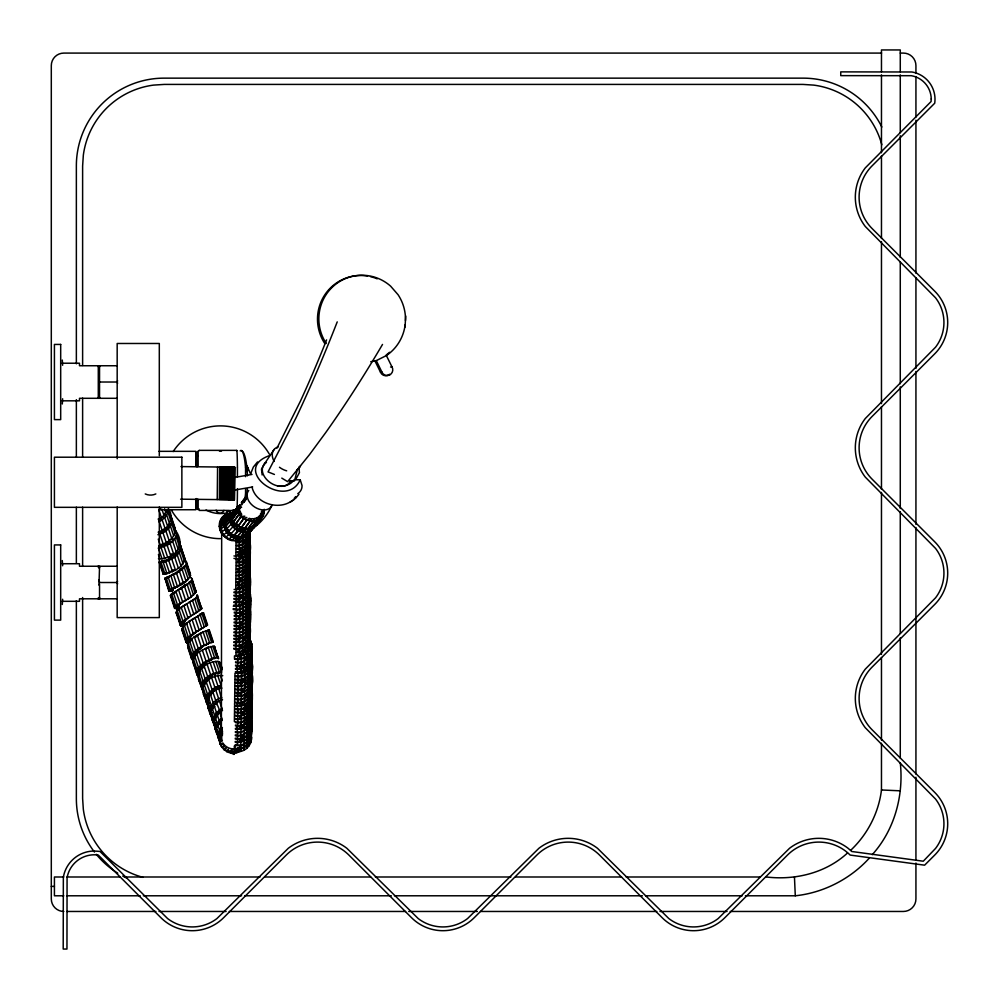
<?xml version="1.0" encoding="UTF-8"?>
<svg xmlns="http://www.w3.org/2000/svg" width="999" height="999" viewBox="0 0 999 999"><rect width="100%" height="100%" fill="white"/><g stroke="black" fill="none" stroke-linecap="round" stroke-linejoin="round"><path stroke-width="1.5" d="M221.366 740.696L221.678 532.692M197.802 499.113L197.715 509.515L197.615 499.587M197.665 456.543L197.715 451.273L197.814 465.834M217.22 499.575L217.582 467.008M219.33 499.6L219.693 467.02M220.367 499.612L220.729 467.033M221.391 499.625L221.753 467.045M222.39 499.637L222.752 467.057M223.376 499.65L223.739 467.07M224.338 499.662L224.7 467.082M225.275 499.675L225.637 467.095M226.186 499.675L226.548 467.107M227.06 499.687L227.422 467.107M227.909 499.7L228.272 467.12M228.721 499.712L229.083 467.132M229.133 499.712L229.495 467.132M229.708 499.725L230.07 467.145M230.394 499.725L230.757 467.145M231.169 499.737L231.531 467.157M231.955 499.75L232.317 467.17M232.655 499.75L233.029 467.17M233.366 499.762L233.741 467.182M233.916 499.762L234.278 467.182M234.278 499.775L234.64 467.195M235.489 510.114L229.945 510.614L226.973 512.062L226.935 514.522L228.921 513.548M234.952 751.748L233.953 754.395L230.956 752.984L230.994 750.524L232.992 751.46M236.064 539.535L236.026 541.995L242.657 540.609L245.517 538.698L245.554 536.238L239.448 539.273L239.41 541.733M243.806 550.849L245.654 553.021L245.617 555.481L242.757 557.392L236.126 558.778L236.164 556.318L233.953 555.919M233.991 751.935L233.953 754.395L233.704 751.96M249.463 596.453L250.25 590.609C251.011 598.488 244.043 605.894 236.089 605.394L236.126 602.934L233.916 602.534M249.475 593.418L250.287 587.325C251.049 595.204 244.081 602.609 236.139 602.11L236.164 599.65L233.966 599.25M250.25 580.918C252.048 589.647 245.654 599.45 236.176 598.826L236.201 596.366L234.003 595.966M249.238 573.988C253.421 583.241 247.315 596.291 236.214 595.554L236.251 593.081L234.041 592.682M243.444 585.539L245.779 586.513L245.754 588.973L242.882 590.884L236.263 592.27L236.288 589.797L234.091 589.398M233.803 649.063L236.014 649.462L235.976 651.935C244.68 652.597 252.66 643.094 249.3 634.752M249.338 631.468C252.697 639.81 244.718 649.313 236.026 648.651L236.051 646.178L233.853 645.779M249.375 628.184C252.735 636.525 244.767 646.028 236.064 645.366L236.089 642.906L233.891 642.494M250.1 626.298C251.611 634.477 244.418 642.619 236.101 642.082L236.139 639.622L233.928 639.21M249.513 629.845L250.299 624C251.061 631.892 244.093 639.285 236.151 638.798L236.176 636.338L233.978 635.938M250.262 617.594C252.06 626.323 245.667 636.138 236.189 635.514L236.214 633.054L234.016 632.654M234.066 628.546C240.472 630.219 247.427 626.123 249.638 619.992L250.299 610.689C252.497 620.229 247.615 632.904 236.226 632.23L236.263 629.77L234.053 629.37M236.276 628.945L236.301 626.485L234.103 626.086M250.462 610.876L249.688 616.708C247.677 622.165 242.12 625.911 236.313 625.661L236.338 623.201L234.141 622.802M250.337 607.404C251.561 615.347 244.28 622.877 236.351 622.377L236.388 619.917L234.178 619.517M250.374 604.12C251.598 612.062 244.318 619.592 236.401 619.093L235.527 614.335M250.424 600.849C251.648 608.778 244.368 616.308 236.438 615.809L236.463 613.349L234.266 612.949M250.637 597.739L249.85 603.583C247.839 609.028 242.295 612.774 236.476 612.524L236.513 610.064L233.204 609.465M243.706 602.509L246.041 603.483L246.016 605.943L239.91 608.978L236.526 609.24L235.652 604.482M251.686 650.549C253.659 660.102 249.151 672.752 237.612 672.09L236.738 667.332M251.723 647.265C253.709 656.818 249.188 669.467 237.65 668.806L237.687 666.333L235.489 665.933M248.963 637.724L251.76 643.98L251.074 656.568C249.063 662.012 243.506 665.771 237.7 665.521L237.725 663.049L235.527 662.649M249.026 647.177L251.898 647.439C252.66 655.332 245.692 662.724 237.737 662.237L237.774 659.765L234.465 659.165M237.774 658.953L237.812 656.48L234.503 655.881L234.478 658.353L237.774 658.953L244.405 657.567L247.265 655.656L247.302 653.196L245.454 651.011M239.285 552.397L235.889 552.672L235.864 555.132L239.248 554.87L239.285 552.397C247.74 550.761 251.561 541.433 249.925 533.591L249.9 536.063L249.238 533.853M239.323 549.113L235.939 549.388L235.901 551.848L239.285 551.585L239.323 549.113C246.303 547.727 250.799 540.684 250.1 533.778L249.325 539.61C247.315 545.054 241.758 548.813 235.951 548.563L235.976 546.103C241.783 546.353 247.34 542.594 249.35 537.15M239.335 548.301L239.36 545.829M249.887 531.618C248.963 538.174 242.57 543.131 236.014 542.819L235.989 545.279L239.373 545.017L239.41 542.557L237.912 540.571M239.136 588.074C245.717 586.713 250.474 580.207 249.912 573.538C249.3 580.544 242.819 586.238 235.789 585.864L235.752 588.336L239.136 588.074L239.173 585.601L237.675 583.628M239.211 582.317L235.826 582.579L235.789 585.052L239.186 584.79L239.211 582.317C250.237 580.132 251.498 566.982 249.238 558.016M239.248 579.033L235.864 579.308L235.839 581.768L239.223 581.505L239.248 579.033C244.955 577.809 249.425 572.777 249.987 566.97M239.298 575.749L235.914 576.023L235.876 578.483L239.261 578.221L239.298 575.749C248.601 573.963 252.223 562.912 249.275 554.732M239.31 574.937C245.879 573.576 250.637 567.07 250.075 560.402C249.475 567.407 242.982 573.114 235.951 572.739L235.914 575.199L239.31 574.937L239.335 572.464L237.849 570.491M239.373 569.18L235.989 569.455L235.964 571.915L239.348 571.653L239.373 569.18C250.399 566.995 251.661 553.846 249.4 544.892M239.423 565.896L236.039 566.171L236.001 568.631L239.385 568.369L239.423 565.896C245.13 564.672 249.588 559.64 250.162 553.833M249.113 540.496C253.446 549.949 247.527 563.598 236.076 562.887L236.051 565.347L239.435 565.084L239.46 562.612L237.974 560.639M239.473 561.8L239.51 559.34C245.205 558.104 249.675 553.071 250.237 547.277C250.999 555.157 244.043 562.549 236.089 562.062L236.114 559.602L239.51 559.34M239.51 558.516L239.061 553.259M237.3 751.71L237.337 749.25C244.368 749.625 250.849 743.93 251.461 736.925C252.397 745.591 243.644 753.621 235.102 751.31M251.448 723.613C253.434 733.166 248.926 745.816 237.387 745.142L237.412 742.682L235.215 742.282M251.461 722.789L251.498 720.329C253.696 729.869 248.813 742.544 237.425 741.857L237.462 739.397L235.252 738.998M250.836 729.632L251.623 723.788C252.385 731.668 245.417 739.073 237.475 738.586L237.5 736.113L235.302 735.714M250.886 726.348L251.661 720.504C252.422 728.383 245.467 735.788 237.512 735.301L237.537 732.829L235.339 732.429M251.623 710.476C253.596 720.029 249.088 732.679 237.55 732.017L236.676 727.26M251.661 707.192C253.646 716.745 249.126 729.395 237.6 728.733L237.625 726.261L235.427 725.861M251.673 706.368L251.698 703.908C253.908 713.448 249.026 726.123 237.637 725.449L237.662 722.976L235.464 722.577M237.675 722.165L237.712 719.692L234.403 719.093L234.378 721.565C241.059 723.701 248.714 719.792 251.049 713.211L251.835 707.367L251.011 716.495M237.725 718.88L237.75 716.408L234.44 715.808L234.415 718.281C243.207 721.266 252.884 713.249 251.873 704.083L251.099 709.927M237.762 715.596L237.787 713.124L234.49 712.524L234.453 714.997C248.039 719.155 255.394 702.796 251.161 691.845M237.799 712.312L237.837 709.839L234.528 709.24L234.503 711.713C248.077 715.871 255.432 699.512 251.199 688.561M251.248 685.277L251.998 694.23L251.224 700.074C249.213 705.519 243.656 709.278 237.849 709.028L236.975 704.27M237.887 705.744L237.912 703.284L234.615 702.672L234.578 705.144C243.381 708.129 253.047 700.112 252.048 690.946L251.261 696.79M237.924 702.459L237.962 699.999L234.653 699.387L234.628 701.86C243.419 704.844 253.084 696.827 252.085 687.662L251.298 693.506M251.373 675.424C254.62 685.239 250.462 699.837 237.974 699.175L237.1 694.417M238.012 695.891L238.049 693.431L234.74 692.831L234.703 695.292C247.065 699.2 255.132 685.102 252.085 674.35L252.048 676.822L251.386 674.612M238.049 692.607L238.087 690.147L234.777 689.547L234.753 692.007C241.433 694.143 249.088 690.234 251.423 683.653L252.21 677.809L251.386 686.937M238.099 689.322L238.124 686.862L234.827 686.263L234.79 688.723C243.594 691.72 253.259 683.691 252.248 674.537L251.473 680.369M251.511 677.085L252.297 671.253C253.059 679.133 246.091 686.525 238.137 686.038L237.263 681.281M238.174 682.754L238.212 680.294L234.902 679.695L234.877 682.155C245.23 685.626 254.595 674.837 252.26 664.834M238.224 679.47L238.249 677.01L234.952 676.41L234.915 678.87C241.596 681.018 249.25 677.097 251.598 670.516L252.372 664.685L251.248 657.904M245.941 668.256L247.789 670.429L247.752 672.889L244.88 674.8L238.262 676.186L237.387 671.428M239.473 605.132L239.51 602.672L238.012 600.686M239.523 601.848L239.548 599.388L238.062 597.402M239.56 598.563L239.598 596.103C245.292 594.88 249.762 589.847 250.324 584.04M239.598 595.279L239.635 592.819C245.342 591.595 249.812 586.563 250.374 580.756M239.648 591.995L239.186 586.75M249.3 633.94C252.872 642.707 245.567 653.446 235.964 652.747L235.939 655.219L239.323 654.957L239.36 652.484L237.862 650.511M239.36 651.673L239.398 649.2C247.502 647.639 252.297 638.224 249.35 630.656M239.41 648.388L239.435 645.916C247.889 644.28 251.711 634.952 250.087 627.11L250.225 629.757M239.448 645.104L239.485 642.632L237.987 640.659M239.485 641.82L239.523 639.348L238.024 637.374M239.535 638.536L239.56 636.063L245.667 633.041L249.55 627.384M239.573 635.252L239.61 632.779C245.304 631.555 249.775 626.523 250.337 620.716M239.61 631.967L239.648 629.495L238.149 627.522M239.66 628.683L239.685 626.211L245.791 623.189L249.675 617.532M239.698 625.399L239.735 622.939L245.829 619.904L249.713 614.248M239.735 622.115L239.772 619.655L238.274 617.669M239.785 618.831L239.81 616.371C247.115 614.897 251.785 607.217 250.437 600.024M239.822 615.546L239.86 613.086C246.815 611.675 251.586 604.52 250.462 597.564M239.86 612.262L239.897 609.802L246.004 606.768L249.887 601.111M239.91 608.978L239.448 603.721M240.996 671.815L241.034 669.355L239.535 667.382M241.046 668.531L241.071 666.071C248.052 664.672 252.547 657.642 251.848 650.724M241.084 665.259L241.109 662.787L247.215 659.765L251.099 654.108M241.121 661.975L241.159 659.502L239.66 657.529M241.171 658.691L240.709 653.433M239.248 554.87L242.482 553.746L242.52 551.286L240.534 549.75M239.285 551.585L242.532 550.461L242.557 548.001M242.57 547.177L242.607 544.717M239.373 545.017L242.607 543.893L242.645 541.433M242.657 540.609L242.682 538.149M242.37 586.95L242.407 584.49M239.186 584.79L242.42 583.666L242.445 581.206L240.459 579.67M239.223 581.505L242.457 580.382L242.495 577.922M239.261 578.221L242.507 577.097L242.532 574.637M242.545 573.813L242.57 571.353M239.348 571.653L242.582 570.529L242.62 568.069M239.385 568.369L242.632 567.245L242.657 564.785M239.435 565.084L242.67 563.96L242.695 561.5M242.707 560.676L242.745 558.216L240.759 556.68M242.757 557.392L241.583 552.36M240.684 751.448L240.722 748.988M238.474 748.338L240.734 748.164L240.759 745.704C249.375 744.068 252.797 734.74 251.411 726.897M240.771 744.879L240.809 742.419L239.31 740.434M240.809 741.595L240.846 739.135C246.553 737.911 251.011 732.879 251.586 727.072M240.859 738.311L240.884 735.851L246.99 732.829L250.874 727.172M240.896 735.027L240.934 732.567L247.028 729.545L250.911 723.888M240.934 731.743L240.971 729.282L239.473 727.297M240.984 728.458L241.009 725.998C246.716 724.774 251.186 719.742 251.748 713.935M241.021 725.174L241.059 722.714L247.153 719.692L251.036 714.035M241.059 721.89L241.096 719.43L239.598 717.457M241.109 718.618L241.134 716.146L247.24 713.124L251.124 707.467M241.146 715.334L241.184 712.861C246.878 711.638 251.348 706.605 251.91 700.799M241.184 712.05L241.221 709.577C248.202 708.191 252.697 701.148 251.998 694.23M241.234 708.766L241.258 706.293L239.772 704.32M241.271 705.481L241.308 703.009L247.402 699.987L251.286 694.33M241.308 702.197L241.346 699.725L247.452 696.703L251.336 691.046M241.358 698.913L241.383 696.44L239.897 694.467M241.396 695.629L241.433 693.156L247.54 690.134L251.411 684.477M241.446 692.344L241.471 689.872L247.577 686.85L251.461 681.193M241.483 689.06L241.508 686.588L240.022 684.615M241.521 685.776L241.558 683.316L240.06 681.33M241.571 682.492L241.596 680.032C248.576 678.633 253.072 671.59 252.372 664.685L249.975 665.634M241.608 679.208L241.633 676.748L247.74 673.713L250.05 671.141L251.623 668.056L248.926 667.082M241.646 675.923L241.196 670.666M242.72 604.02L242.745 601.548L247.914 597.065L249.5 593.993M242.757 600.736L242.782 598.264L240.809 596.74M242.794 597.452L242.832 594.979M242.844 594.168L242.869 591.695M242.882 590.884L242.919 588.411L240.934 586.888M239.323 654.957L242.557 653.833L242.595 651.373M242.607 650.549L242.632 648.089L240.647 646.553M242.645 647.265L242.67 644.805M242.682 643.98L242.72 641.52L247.889 637.037L250.212 630.569M242.732 640.696L242.757 638.236L240.771 636.7M242.769 637.412L242.794 634.952M242.807 634.128L242.844 631.668M242.857 630.844L242.882 628.383L240.896 626.848M242.894 627.559L242.919 625.099L240.946 623.563M242.932 624.275L242.969 621.815M242.982 620.991L243.007 618.531C248.576 615.784 251.398 609.328 250.387 603.309M243.019 617.707L243.057 615.247L241.071 613.711M243.057 614.422L243.094 611.962M243.107 611.138L243.132 608.678M243.144 607.854L241.97 602.822M242.482 553.746L245.354 551.835L245.379 549.375M242.532 550.461L245.392 548.551L245.429 546.091M245.442 545.267L245.467 542.807L243.132 541.833M242.607 543.893L245.479 541.982L245.504 539.522M244.243 670.704L244.268 668.244L242.282 666.708M244.28 667.419L244.305 664.959M244.318 664.135L244.355 661.675M244.368 660.851L244.393 658.391L249.563 653.895L251.898 647.439L249.488 648.401M244.405 657.567L243.232 652.534M245.242 585.039L245.279 582.579M242.42 583.666L245.279 581.755L245.317 579.295M242.457 580.382L245.329 578.471L245.354 576.011M242.507 577.097L245.367 575.187L245.404 572.727L243.057 571.753M245.404 571.903L245.442 569.442M242.582 570.529L245.454 568.618L245.479 566.158M242.632 567.245L245.492 565.334L245.529 562.874L243.182 561.9M242.67 563.96L245.529 562.05L245.567 559.59M245.579 558.766L245.604 556.306M245.579 602.11L245.617 599.65L243.281 598.663M245.629 598.826L245.654 596.366L249.538 590.709M245.667 595.541L245.692 593.081M245.704 592.257L245.742 589.797M243.931 750.336L243.956 747.864M240.734 748.164L243.968 747.052L243.993 744.58M244.006 743.768L244.043 741.295L242.058 739.772M244.056 740.484L244.081 738.011L242.095 736.488M244.093 737.2L244.118 734.727M244.131 733.915L244.168 731.443M244.181 730.631L244.206 728.159L242.22 726.635M244.218 727.347L244.243 724.887M244.256 724.063L244.293 721.603M244.305 720.779L244.33 718.318L249.5 713.823L251.086 710.751M244.343 717.494L244.368 715.034L242.395 713.498M244.38 714.21L244.418 711.75M244.43 710.926L244.455 708.466M244.468 707.642L244.505 705.182L242.52 703.646M244.505 704.357L244.543 701.897M244.555 701.073L244.58 698.613M244.593 697.789L244.63 695.329L249.8 690.846L252.123 684.377M244.63 694.505L244.668 692.045L242.682 690.509M244.68 691.221L244.705 688.761M244.718 687.936L244.755 685.476L249.925 680.993L251.498 677.909M244.755 684.652L244.792 682.192L242.807 680.656M244.805 681.368L244.83 678.908M244.842 678.084L244.88 675.624M244.88 674.8L243.706 669.767M242.557 653.833L245.429 651.922L245.454 649.462M245.467 648.638L245.504 646.178M245.517 645.354L245.542 642.894M245.554 642.07L245.579 639.61L243.244 638.636M245.592 638.786L245.629 636.326L249.513 630.669L250.262 627.285M245.642 635.501L245.667 633.041M245.679 632.217L245.704 629.757M245.717 628.933L245.754 626.473L249.638 620.816L250.387 617.432M245.766 625.649L245.791 623.189M245.804 622.365L245.829 619.904M245.841 619.08L245.879 616.62M245.891 615.796L245.916 613.336M245.929 612.512L245.954 610.052M245.966 609.228L246.004 606.768M247.64 550.087L245.342 552.659L245.317 555.119L247.615 552.547L249.975 543.618L249.226 534.665M245.354 551.835L247.652 549.263L247.69 546.803M245.392 548.551L247.702 545.978L247.727 543.518M247.74 542.694L247.764 540.234M245.479 541.982L247.777 539.41L247.814 536.95L245.454 535.314M247.502 585.751L249.862 576.823L249.088 582.667L245.205 588.324M247.54 582.467L247.577 579.994M245.279 581.755L247.59 579.183L247.615 576.71M245.329 578.471L247.627 575.899L247.665 573.438M245.367 575.187L247.665 572.614L247.702 570.154M247.715 569.33L247.74 566.87M245.454 568.618L247.752 566.046L247.789 563.586M245.492 565.334L247.802 562.762L247.827 560.302M245.529 562.05L247.839 559.477L247.864 557.017M247.877 556.193L247.914 553.733M247.877 600.349L245.567 602.934L245.542 605.394L247.839 602.809L247.877 600.349L249.45 597.277L250.087 589.61M247.889 599.525L247.914 597.065M247.927 596.241L247.952 593.781M247.964 592.956L248.002 590.496M248.014 589.685L248.039 587.212L245.692 585.576M247.103 668.793L247.14 666.333L251.024 660.676L251.773 657.292M247.14 665.509L247.178 663.049M247.19 662.225L247.215 659.765L244.88 658.791M247.228 658.94L247.265 656.48M249.25 638.036L250.062 642.894L247.69 652.634L249.263 649.55L250.05 643.706M245.429 651.922L247.727 649.35L247.764 646.877M247.777 646.066L247.802 643.593M247.814 642.782L247.839 640.322M247.852 639.497L247.889 637.037M247.902 636.213L247.927 633.753M247.939 632.929L247.964 630.469M247.977 629.645L248.014 627.185M248.027 626.361L248.052 623.9M248.064 623.076L248.089 620.616M248.102 619.792L248.139 617.332M248.152 616.508L248.177 614.048M248.189 613.224L248.214 610.764M248.227 609.939L248.264 607.479L245.729 607.13M248.276 606.655L248.301 604.195L245.954 602.559M246.79 748.426L246.828 745.966M243.968 747.052L246.828 745.142L246.865 742.682M246.878 741.857L246.903 739.397L250.786 733.741L251.536 730.356M246.915 738.573L246.953 736.113M246.965 735.289L246.99 732.829M247.003 732.005L247.028 729.545L244.693 728.571M247.04 728.721L247.078 726.261L250.961 720.604L251.711 717.22M247.09 725.436L247.115 722.976L244.78 722.002M247.128 722.152L247.153 719.692L244.817 718.718M247.165 718.868L247.203 716.408M247.215 715.584L247.24 713.124M247.252 712.299L247.277 709.839L244.942 708.865M247.29 709.015L247.327 706.555L244.992 705.581M247.34 705.731L247.365 703.271L251.248 697.614L248.689 697.926M247.377 702.447L247.402 699.987M247.415 699.163L247.452 696.703L245.117 695.729M247.465 695.878L247.49 693.418M247.502 692.594L247.54 690.134M247.54 689.31L247.577 686.85M247.59 686.026L247.615 683.566L245.279 682.592M247.627 682.742L247.665 680.282L251.536 674.625M247.665 679.457L247.702 676.997M247.715 676.173L247.74 673.713M247.615 552.547L249.188 549.462L249.226 547.002M247.652 549.263L249.238 546.178L249.263 543.718M247.702 545.978L249.275 542.894L249.313 540.434M247.777 539.41L249.363 536.326L249.388 533.866L246.84 534.178M249.088 582.667L249.113 580.207M249.126 579.383L249.163 576.923M247.59 579.183L249.163 576.098L249.201 573.638M249.238 570.354L249.213 572.814L247.627 575.899M247.665 572.614L249.25 569.53L249.288 567.07M249.288 566.246L249.325 563.786M247.752 566.046L249.338 562.961L249.363 560.501M249.413 557.217L249.375 559.677L247.802 562.762M247.839 559.477L249.413 556.393L249.45 553.933M249.463 553.109L249.488 550.649M249.188 549.462L249.95 546.091L249.176 537.949M249.95 546.091L249.975 543.618M250.012 540.334L249.238 546.178M250.062 537.05L249.275 542.894M247.839 602.809L249.425 599.737L249.45 597.277M249.55 589.885L249.575 587.424M249.588 586.6L249.625 584.14L247.065 584.452M249.7 575.824L249.738 573.364L249.837 579.295M249.75 572.539L249.113 567.869M249.875 576.011L249.151 564.585M249.163 576.098L249.95 570.254L249.201 561.301M249.95 556.942L249.912 559.415L249.25 557.205M249.338 562.961L250.087 559.59L249.363 548.164M250.112 543.806L250.087 546.278L249.413 544.068M250.037 563.686L249.25 569.53M250.087 559.59L250.112 557.117M250.2 550.549L249.413 556.393M249.263 649.55L249.3 647.09M249.338 643.806L249.313 646.266L247.727 649.35M249.35 642.981L249.388 640.521M249.388 639.697L249.425 637.237M249.438 636.413L249.463 633.953M249.475 633.129L249.513 630.669M249.563 626.56L249.588 624.1M249.6 623.276L249.638 620.816M249.725 613.423L249.762 610.963M249.775 610.139L249.8 607.679M249.812 606.855L249.837 604.395M250.075 590.434L249.425 599.737M250.175 596.353L250.2 593.893M249.363 669.505L251.723 660.576L250.949 666.42L247.065 672.077M249.4 666.221L249.438 663.748M249.45 662.936L249.475 660.464M249.488 659.652L249.525 657.18L246.99 656.842M249.525 656.368L249.563 653.895L247.215 652.26M250.424 614.16L249.638 619.992M250.474 596.74L249.375 590.684M249.088 745.841L249.126 743.381M246.828 745.142L249.138 742.557L249.163 740.097L246.641 739.76M249.176 739.272L249.213 736.812M249.226 735.988L249.25 733.528M249.263 732.717L249.288 730.244L246.765 729.907M249.3 729.432L249.338 726.96M249.35 726.148L249.375 723.676M249.388 722.864L249.413 720.391M249.425 719.58L249.463 717.107L246.928 716.77M249.475 716.295L249.5 713.823M249.513 713.011L249.538 710.539M249.55 709.727L249.588 707.255M249.6 706.443L249.625 703.97M249.638 703.159L249.663 700.699M249.675 699.874L249.713 697.414M249.725 696.59L249.75 694.13M249.762 693.306L249.8 690.846M249.8 690.022L249.837 687.562M249.85 686.738L249.875 684.278M249.887 683.453L249.925 680.993M249.925 680.169L249.962 677.709M249.975 676.885L250 674.425M250.012 673.601L250.05 671.141L247.69 669.505M250.737 643.131L250.761 640.671L249.138 642.682M250.949 666.42L250.974 663.96M250.986 663.136L251.024 660.676M251.024 659.852L251.061 657.392M251.111 653.284L251.149 650.824L248.439 649.837M251.561 659.577L251.598 657.117M251.636 653.833L251.698 663.036M251.736 646.44L251.76 643.98L248.926 644.455M250.674 742.769L250.712 740.309M249.138 742.557L250.712 739.485L250.749 737.025M250.761 736.201L250.786 733.741M250.799 732.916L250.836 730.456M250.924 723.064L250.961 720.604M250.961 719.779L250.999 717.319M251.136 706.643L251.161 704.183M251.174 703.358L251.211 700.898M251.348 690.222L251.373 687.762M251.548 673.801L251.586 671.34M251.248 739.21L251.286 736.75M251.298 735.926L251.323 733.466M251.373 730.182L251.423 739.385M251.511 719.505L251.536 717.045M251.573 713.761L251.636 722.964M251.711 703.084L251.748 700.624M251.848 706.555L251.124 695.129M251.91 687.487L251.885 689.959L251.211 687.749M252.048 690.134L251.323 678.708M251.498 733.641L250.712 739.485M256.643 517.769L256.593 520.679L250.974 528.384C242.882 530.307 231.006 524.962 231.293 515.671L237.824 506.443L239.797 505.294L241.596 507.43M257.018 517.582L256.968 520.479L251.361 528.196C243.269 530.119 231.381 524.775 231.681 515.484L232.592 513.961M221.229 528.733L222.165 522.652L227.685 515.284L229.358 515.709C216.546 523.339 229.595 543.131 242.233 537.387L238.986 539.897C220.717 545.779 213.474 518.668 232.355 514.335L230.669 513.898L227.297 515.472L225.737 518.419M235.215 540.696L238.836 537.986C228.584 539.048 219.88 525.886 227.06 517.619M244.867 528.409L250.474 520.691L250.524 518.543M218.469 658.766L214.261 646.228L208.204 647.19L199.35 651.748L203.172 663.111L203.072 665.883L201.761 667.582L198.489 667.444L197.065 669.705L196.853 674.512L198.002 676.56L192.957 661.538L193.494 659.053M221.678 699.512L218.843 688.711C213.549 690.396 208.791 694.38 207.18 699.824C210.939 705.381 208.504 712.075 211.776 717.582M182.655 626.773L180.282 625.162L176.199 612.974L177.123 610.252L179.545 609.64M183.816 624.775L180.282 625.162L180.344 623.925L182.942 621.116L201.686 608.741L197.09 595.067L201.686 608.741M193.581 595.154L189.485 582.954L185.04 584.964L175.861 591.583L180.32 603.696L179.171 604.595L177.547 605.057L173.451 592.857L175.075 592.395L171.616 593.856L175.712 606.056L179.258 604.857L179.121 607.18L174.513 607.966L175.712 606.056L191.346 596.94L196.066 592.007L191.234 577.622L191.97 579.807L189.485 582.954L171.616 593.856L170.392 595.666L174.513 607.966L178.809 608.816L194.83 598.876L197.74 595.616M196.066 592.007L192.02 578.571M217.233 729.794L217.707 736.638L220.28 742.931L218.981 739.06L219.193 735.614M222.153 719.68L219.655 722.077L221.241 726.785L218.306 732.979L218.769 739.822M405.032 327.06L405.706 316.021M62.637 398.763L62.288 403.996M62.637 599.263L62.288 604.482M222.302 729.944L221.591 727.821L219.73 730.744L220.804 733.928C214.76 745.217 229.158 758.453 239.835 751.26M214.623 721.99L215.047 728.758L218.132 736.525L216.546 731.817M216.633 733.466C214.785 727.921 217.083 721.69 221.653 718.206L219.593 712.062L222.54 710.289M240.047 508.266L237.824 506.443L236.913 507.954C236.226 522.964 265.996 526.785 264.236 509.29M255.719 518.194L256.968 520.479C248.876 522.402 237 517.057 237.287 507.767L238.199 506.256L240.422 508.079M211.388 712.349L211.751 718.918L215.272 728.021M228.284 538.361C218.144 535.564 215.971 520.304 225.062 514.885L226.748 514.885M221.241 529.008C219.905 523.726 222.465 517.907 227.123 515.134L225.449 514.697C219.568 518.419 217.882 526.798 221.566 532.629M221.341 525.449L222.677 520.017L224.588 517.27L226.636 519.268M158.267 539.16L160.14 544.742L163.174 543.956L159.902 534.19L160.152 531.431L162.987 532.842C168.931 529.895 174.95 522.102 170.429 515.634M881.468 743.231L881.468 789.972C878.683 812.799 867.482 834.54 850.723 850.249M900.274 762.749C903.845 795.604 894.542 829.969 872.239 854.682M207.58 701.036L207.854 707.292L210.364 714.784M248.614 527.634L248.227 531.281L243.644 536.575C227.822 540.859 216.783 520.679 233.679 512.362L231.855 514.473M249.001 527.447L248.614 531.093L244.031 536.388C235.764 538.973 225.299 532.817 225.262 523.763L229.845 518.469L231.706 513.861M159.253 521.728C164.036 519.218 168.107 514.497 168.169 508.878L175.374 530.344C174.925 537 169.031 541.783 163.174 543.956M159.053 531.68C168.843 529.258 174.438 517.707 168.644 508.903M203.284 688.224L203.421 694.093L207.68 705.381M211.701 642.669L213.262 641.845L209.266 629.957L203.084 631.905L194.305 636.7L198.289 648.588L198.014 650.786L195.717 653.895L191.983 654.557L191.546 658.728L192.595 660.426M236.925 536.95L241.508 531.655L241.845 529.145M237.3 536.763L241.883 531.468L242.22 528.958M236.763 752.659L237.113 750.174M203.059 691.633L198.539 679.532L198.564 674.15M201.81 689.285C199.912 678.908 212.537 671.952 221.553 672.027L217.982 661.375C210.015 661.276 201.748 666.021 198.264 673.251L201.835 683.915L204.333 685.289M99.538 584.028L99.538 597.814L98.289 598.801L98.289 597.814M158.454 558.703L162.025 558.828L167.682 557.38L164.111 546.728L164.498 544.393L167.158 545.279C172.465 542.457 179.383 535.664 175.05 529.408M221.353 711.45L221.903 708.378L219.393 700.898L222.54 699.737M176.211 572.227L180.544 585.164L178.272 585.402L177.547 586.788L176.436 586.525L174.7 588.124L170.866 575.536C176.348 571.565 186.226 570.317 186.463 562.012L185.552 560.676L190.534 575.524C186.701 584.215 176.299 586.675 168.781 590.896L172.69 590.584M174.7 588.124L174.85 587.412L172.203 589.135L168.219 577.26L170.866 575.536L165.022 578.296L168.781 590.896L173.302 589.822L169.118 590.496L173.714 588.336L170.255 589.797L166.159 577.597L168.943 576.835L165.022 578.296L169.293 591.021L173.014 590.234M194.218 657.142L191.346 656.73L195.442 655.806L195.804 654.145L191.983 654.557L187.999 642.669L194.305 636.7M167.682 557.38C179.483 553.109 183.704 542.532 176.211 531.456M218.032 701.523L218.644 698.663L211.601 677.672L217.72 675.524L222.777 675.674M247.565 528.533L248.614 531.093C238.274 536.226 222.315 520.841 233.304 512.549L225.811 521.241L227.123 519.155M249.363 536.326L250.112 532.954M98.963 368.419L99.65 365.746M99.113 384.028L99.65 382.018A35.864 31.069 0 0 1 98.963 379.345M99.113 568.244L99.65 566.246A35.864 31.069 0 0 0 99.276 567.569M98.963 585.189L99.538 567.22L98.289 566.246L98.289 567.22L99.538 567.22L98.289 566.246M294.855 479.495L297.452 469.28M217.72 675.524L220.991 685.289L214.872 687.437L213.823 691.358L211.95 689.298L208.679 679.545L211.601 677.672M260.302 514.173L261.95 517.519L256.343 525.224L253.746 527.235L261.576 517.707L263.873 512.537M117.582 383.354A35.864 31.069 0 0 0 117.195 382.018L117.582 380.694M117.582 583.853A35.864 31.069 0 0 0 117.195 582.517L117.582 581.181M181.156 546.216C181.181 555.931 169.368 560.963 161.114 562.587L164.323 560.352L163.187 562.275L167.008 573.638L175.524 570.204L181.044 566.246L185.177 559.565L180.12 544.505M193.981 658.716L191.546 658.728L187.737 647.364L188.174 643.194M199.425 614.223L201.885 613.736M171.179 570.854L172.502 571.74L168.681 560.377L169.243 558.503L171.191 557.267L174.625 556.98L178.446 568.344M205.294 648.351L209.116 659.715L208.554 661.588L212.025 658.553L216.683 657.504L218.694 658.041M201.686 612.849L203.521 612.837L189.111 621.228L193.207 633.428L190.31 637.787L186.663 638.711L186.001 642.182L188.624 644.542M214.66 647.402L214.885 646.678M219.73 730.744L218.656 734.04L219.73 737.225M248.214 528.658L253.821 520.941L254.67 518.344M219.655 722.077L216.721 728.271L218.306 732.979M220.991 734.49L219.905 737.761L220.454 739.36L221.528 736.088L220.991 734.49L222.228 732.567M201.611 668.306L205.182 678.958L207.829 680.057L209.478 678.383L210.664 674.887M219.593 712.062L215.235 717.344L214.136 720.554L216.196 726.698M158.554 519.63L163.986 515.422L167.008 509.515M219.393 700.898L213.961 705.094L210.939 711.013L213.449 718.506L213.811 725.062M221.079 733.528L219.917 732.517L222.402 727.547M250.874 473.201L253.334 467.082L257.517 461.938M277.447 485.951C283.541 487.012 290.622 485.152 294.131 479.732L300.212 479.807C286.089 511.151 229.27 469.318 269.942 455.457M231.93 513.424L233.229 509.977L233.529 512.787M240.334 537.162L244.93 531.868L246.229 528.546M246.179 529.47L240.722 536.975M223.127 743.406C226.211 748.089 232.417 750.087 237.675 748.189L238.823 749.213L235.577 749.924L234.428 748.9L235.364 746.503M220.329 700.174L221.766 697.402C216.471 699.088 211.713 703.071 210.09 708.516L212.063 709.864M189.585 641.982L186.001 642.182L182.005 630.294L182.68 626.835M180.282 625.162L184.39 623.788L180.344 623.925L184.34 622.739L184.852 621.528L181.206 622.452L177.085 610.152L178.809 608.816L183.591 623.051M234.827 510.776L233.803 513.199L235.402 511.001M205.894 649.213L208.204 647.19L212.025 658.553L206.081 661.251L203.072 665.883L200.574 665.209L196.753 653.846L199.35 651.748M159.316 545.454L158.454 548.176L162.025 558.828M208.679 679.545L204.183 684.415L202.934 687.162L206.206 696.915L206.343 702.784L208.866 703.046M214.872 687.437L207.455 694.168L206.206 696.915L208.766 698.526M233.604 535.976L239.211 528.446M220.117 687.187L220.991 685.289L218.531 687.961M233.304 512.549L226.748 519.343M229.096 517.657L230.444 514.872L233.679 512.362M228.059 749.163L226.773 751.735L228.821 750.212M168.219 577.26L179.483 571.453L183.479 583.329L180.195 584.103M213.262 641.845L204.221 645.129L198.014 650.786L195.654 650.561L191.983 654.557L195.442 655.806M276.973 448.126L300.387 401.211A155.619 17.945 -68.2 0 0 326.573 339.885M215.709 689.934L217.957 686.076L214.685 676.323M164.71 558.354L161.126 547.702L162.587 545.242L164.498 544.393M215.235 674.937L216.696 672.464L213.112 661.813M195.704 637.374L197.228 634.865L201.573 647.814L204.221 645.129L200.225 633.241L198.464 635.039M204.221 645.129L201.211 646.753L199.7 649.25L198.289 648.588L195.654 650.561L196.653 652.359L193.494 652.584L189.51 640.696L191.608 640.546M196.753 653.846L193.257 658.341L197.065 669.705L200.674 671.39L196.541 672.19L199.475 672.827M256.343 525.224L257.879 522.864M211.95 689.298L212.2 693.056L210.951 694.967L206.144 681.83M221.903 708.378L216.471 712.587L214.585 715.409L213.449 718.506L215.459 719.954M264.173 464.298L274.126 449.463M250.936 530.432L249.113 533.104L254.92 526.023M252.772 528.309L246.641 535.202L251.323 530.244M249.5 532.917L255.906 524.937L247.015 535.002L243.644 536.575M185.252 619.58L190.946 616.146L186.813 603.846L181.131 607.28L185.839 620.142L181.206 622.452L184.34 622.739M187.3 618.893L189.048 617.544M244.393 536.475L245.729 534.615M231.293 515.671L238.199 506.256M231.681 515.484L237.287 507.767L239.785 509.153M237.812 507.692L239.41 505.482L242.27 504.507M246.903 495.204L241.283 502.909L243.431 502.609L247.44 497.102M238.187 507.504L239.797 505.294L237.05 508.479M247.277 495.017L241.671 502.722L243.806 502.422L246.216 499.113M231.156 517.607L236.763 509.89L238.986 511.201M231.531 517.42L237.15 509.702L239.748 510.576M231.805 519.817L237.425 512.1L239.935 512.375M232.193 519.63L237.799 511.913L240.322 512.187M233.229 522.102L238.848 514.385L241.308 514.81M233.616 521.915L239.223 514.198L241.496 513.873M240.971 516.583L235.352 524.3L237.712 524.188M235.739 524.113L241.346 516.396L244.88 516.221M238.049 526.211L243.656 518.493M238.424 526.023L244.043 518.306L246.84 517.445M241.159 527.684L246.765 519.967M241.533 527.497L247.153 519.78L249.413 518.244M244.48 528.596L250.1 520.879M247.827 528.846L253.446 521.128M261.85 515.659L264.26 512.35L262.35 510.601M258.991 516.296L259.74 519.33L254.133 527.035L250.974 528.384M255.956 525.412L263.486 515.147L261.139 512.075M250.474 520.691L252.085 518.556M295.679 479.57L299.438 472.627L298.838 467.132M241.508 531.655L243.656 528.858M232.517 519.23L229.845 518.469C229.795 525.099 235.689 530.307 241.883 531.468L244.043 528.671M169.53 571.553L169.593 572.902L165.772 561.538L169.243 558.503L171.716 558.841M210.427 660.601L212.025 658.553M235.002 537.912L236.601 535.926M236.975 535.739L231.756 540.434M200.961 669.542L197.065 669.705L200.886 669.305L198.489 667.444L203.172 663.111L204.733 664.273L209.116 659.715M190.347 621.39L189.111 621.228L182.58 626.523L186.663 638.711L193.207 633.428L207.617 625.037L203.521 612.837M264.96 463.199L261.476 469.18L262.15 474.975M294.143 498.464L295.667 496.628M295.579 498.351L298.976 494.243M869.23 858.203C850.249 879.058 823.363 892.856 795.291 895.791L745.391 895.791M225.437 521.441L230.02 516.133M235.752 509.727L239.41 505.482M224.887 523.951L229.47 518.656M225.15 526.71L229.733 521.416L232.143 522.352M225.537 526.523L230.12 521.216L232.792 521.316M226.249 529.482L231.206 524L233.691 523.414M228.097 532.08L233.054 526.598M230.594 534.303L237.188 527.022M233.978 535.789L240.484 529.095M196.141 631.63L192.72 635.039L190.522 635.264L186.426 623.064L187.213 624.263M225.849 747.627L223.938 749.774L226.323 748.825M245.23 585.864L247.54 583.279L245.005 582.941M245.417 652.747L247.715 650.162M247.09 669.617L249.4 667.032M225.587 537.462L230.682 532.942M217.757 673.613L219.368 672.002L215.796 661.35M194.131 618.606L195.017 617.744L199.113 629.932L198.227 630.806L201.91 628.421L197.814 616.221L195.367 617.819M214.161 674.949L216.696 672.464M160.639 508.728L158.966 510.327L161.488 517.807M170.717 576.248L172.452 574.637L176.561 573.289M205.319 645.391L207.068 643.793L203.084 631.905L200.699 633.716M847.477 853.021C825.823 872.989 795.291 880.419 766.408 876.997M249.563 527.584L251.224 529.907L253.696 527.809M254.083 527.622L248.227 531.281L247.19 528.721M167.008 573.638L163.199 574.238L159.203 562.35L162.712 560.876M167.308 572.964L163.561 573.926M209.266 629.957L207.717 630.781M163.187 562.275L167.37 559.49L168.681 560.377M244.767 536.276L241.733 538.648L248.014 533.766L238.611 540.097L245.354 535.951M244.98 536.138L247.627 533.953M193.157 619.218L195.017 617.744M193.207 633.428L194.443 633.591L199.113 629.932M99.538 380.507L99.538 366.733L98.289 365.746L98.289 398.301L99.538 397.315L99.538 383.541M98.289 598.801L99.538 597.814M223.439 520.317L229.358 515.709M221.79 522.839L225.025 520.317M222.165 522.652L225.412 520.129M220.904 525.774L224.138 523.251M220.841 528.933L224.088 526.411L226.473 527.422M221.653 532.08L224.887 529.557L228.721 530.132M223.264 534.989L228.833 531.043M228.484 539.323L232.105 536.625M297.789 493.643L298.938 492.769A14.748 11.376 20.6 0 0 302.035 485.489L300.212 479.807M204.683 645.604L207.068 643.793M172.203 589.135L173.626 588.074L170.255 589.797L172.889 589.522L168.781 590.896M249.675 645.516L251.76 643.98M238.187 530.681L240.097 529.283M231.718 536.813L234.166 535.114M217.307 673.463L219.368 672.002M198.227 630.806L200.012 629.57M236.164 556.318L242.782 554.932L245.654 553.021L243.306 552.047M245.779 586.513L242.919 588.411L236.288 589.797M245.654 596.366L242.782 598.264L236.164 599.65M233.242 606.181L239.935 606.518L246.041 603.483M245.754 626.473L242.882 628.383L236.263 629.77M245.629 636.326L242.757 638.236L236.139 639.622M211.476 659.902L214.61 657.817L210.801 646.453M237.812 656.48L244.43 655.107L247.302 653.196L243.793 651.735M247.14 666.333L241.034 669.355L235.439 669.218M238.262 676.186L234.952 675.586L234.99 673.126L241.683 673.463L244.917 672.339L247.789 670.429L245.442 669.455M247.665 680.282L241.558 683.316L234.865 682.979L234.827 685.439L238.137 686.038M247.365 703.271L241.258 706.293L234.565 705.956L234.54 708.428L237.849 709.028M247.078 726.261L240.971 729.282L235.377 729.145M246.903 739.397L244.043 741.295L237.412 742.682M218.981 739.06L221.691 747.152L224.101 745.566M292.62 500.299C279.533 510.801 255.856 503.996 252.035 487.175M290.097 502.197L294.717 499.163M207.792 643.93L209.565 642.782L205.569 630.893M203.172 663.111L206.081 661.251M198.289 648.588L201.211 646.753M206.381 644.742L209.565 642.782M179.945 603.771L182.742 602.26L178.646 590.072M161.114 562.587L165.709 560.189L165.772 561.538M167.12 572.639L164.935 573.95L160.939 562.075L164.323 560.352M179.133 549.5L181.368 548.201M235.19 525.362L232.68 526.785L236.775 526.248M198.077 616.158L200.225 614.947L204.32 627.147L202.16 628.359M189.972 601.773L192.507 600.411L196.641 612.712L194.106 614.073M214.385 658.703L216.683 657.504L212.862 646.141M218.107 673.826L221.553 672.027M237.675 748.189L240.647 746.64M167.183 572.802L164.935 573.95L167.532 572.652M166.259 577.909L169.63 576.186M192.645 599.987L194.83 598.876L198.951 611.176L196.766 612.287M199.75 615.122L202.06 613.948L206.156 626.148M405.144 324.837A43.856 43.294 80.3 0 1 386.401 355.557L376.286 360.627L370.741 361.738M188.774 582.417L191.096 581.293L195.192 593.481M173.451 592.857L175.861 591.583M177.547 605.057L180.32 603.696M164.111 546.728L162.587 545.242L158.454 548.176L167.158 545.279M183.466 566.583L185.789 565.484L189.785 577.36M178.384 551.448L180.732 550.387L184.54 561.75M157.879 534.715L162.987 532.842M188.724 598.051L191.346 596.94L187.25 584.74L183.329 586.413L184.565 586.575L188.661 598.763L186.576 599.612M179.171 604.595L175.712 606.056L178.671 605.819L174.713 607.142L178.621 606.593L174.513 607.966M202.06 613.948L199.75 614.922L203.197 613.249L207.28 625.436M230.057 515.059L232.829 513.911M159.203 562.35L163.549 560.776L159.203 562.35L163.624 560.988L159.565 562.05L163.661 574.25L166.246 573.189M189.498 642.457L186.913 643.518L181.93 628.671M169.281 524.325L171.653 523.351L174.925 533.104M184.565 586.575L181.443 587.837L185.714 600.574L183.629 601.386M186.014 580.232L188.274 579.333L184.278 567.457L179.77 569.243L182.13 569.48L186.114 581.356L183.416 582.23M179.533 589.198L181.631 588.374M163.661 574.25L167.295 572.852L163.199 574.238M229.208 534.765L231.593 533.841M228.833 534.952L231.206 534.04M176.249 611.738L181.069 626.111L183.679 625.137M235.177 529.008L237.824 527.984M171.616 593.856L175.125 592.557L170.579 594.842L175.162 608.516L178.921 607.829M242.745 601.548L236.126 602.934M243.007 618.531L236.388 619.917M242.72 641.52L236.089 642.906M244.393 658.391L237.774 659.765M244.755 685.476L238.124 686.862M244.63 695.329L241.383 696.44L234.703 696.103L234.665 698.576L237.974 699.175M244.33 718.318L237.712 719.692M175.874 553.821L179.308 552.647L183.129 564.01L180.831 564.797M188.711 602.447L189.773 602.097L193.893 614.397L192.844 614.747M175.162 608.516L179.121 607.18M178.996 607.991L176.623 608.791L179.171 608.316M179.445 609.353L177.085 610.152L179.533 609.602M185.839 620.142L182.942 621.116L184.765 621.266M186.001 642.182L190.097 640.796L190.397 638.049L186.663 638.711L189.972 639.497L185.914 640.559L190.097 640.796M191.546 658.728L194.281 657.804M192.957 661.538L196.853 674.512L199.588 673.601M219.655 742.444L220.192 744.055L222.927 743.131M182.13 569.48L178.084 570.779L179.483 571.453M169.293 591.021L173.302 589.822M172.328 539.448L174.663 538.786L178.234 549.438M165.022 578.296L168.794 577.322L164.698 578.708L166.521 578.696M173.052 590.284L170.617 590.896L173.164 590.446M159.565 562.05L163.312 561.088M168.032 526.66L170.404 526.098L173.676 535.851M174.45 555.506L177.223 554.882L181.044 566.246M239.273 750.798L237.113 751.273L233.754 750.149M218.843 688.711L221.94 688.099M184.191 624.85L188.287 637.05L191.308 636.45L190.522 635.264M164.211 515.259L166.608 514.81L169.53 523.513M234.603 477.435L252.023 474.438M233.778 490.209L252.66 486.963M390.547 367.02L391.933 366.795L386.401 355.557M381.805 371.853L376.286 360.627L374.912 360.851L380.432 372.09L381.805 371.853A5.744 5.669 80.3 0 0 389.635 374.937A5.744 5.669 80.3 0 0 391.933 366.795M388.249 375.174L389.635 374.937M230.669 513.898L232.817 513.548M233.516 513.561L230.294 514.085L231.968 514.522M201.398 686.675L204.183 686.213M181.069 626.111L184.852 625.511M208.654 699.525L205.844 699.912L208.142 700.661M169.78 541.595L172.64 541.208L176.211 551.86M219.418 451.098L221.516 451.098M159.478 545.929L160.864 545.754L161.126 547.702M247.315 651.286L251.149 650.824M249.076 668.368L251.623 668.056M221.691 747.152L224.251 746.852M226.885 532.292L229.433 532.017M226.498 532.479L229.058 532.205M98.289 398.301L99.538 397.315L98.289 397.315M185.04 584.964L187.25 584.74M236.251 593.081L239.635 592.819M236.201 596.366L239.598 596.103M236.513 610.064L239.897 609.802M236.463 613.349L239.86 613.086M239.81 616.371L234.228 616.233M236.338 623.201L239.735 622.939M236.301 626.485L239.685 626.211M236.214 633.054L239.61 632.779M236.176 636.338L239.56 636.063M236.051 646.178L239.435 645.916M236.014 649.462L239.398 649.2M237.725 663.049L241.109 662.787M237.687 666.333L241.071 666.071M238.249 677.01L241.633 676.748M238.212 680.294L241.596 680.032M238.087 690.147L241.471 689.872M238.049 693.431L241.433 693.156M237.962 699.999L241.346 699.725M237.912 703.284L241.308 703.009M237.837 709.839L241.221 709.577M237.787 713.124L241.184 712.861M237.75 716.408L241.134 716.146M237.662 722.976L241.059 722.714M237.625 726.261L241.009 725.998M237.537 732.829L240.934 732.567M237.5 736.113L240.884 735.851M237.462 739.397L240.846 739.135M240.759 745.704L235.177 745.566M182.18 567.607L184.278 567.457M222.39 740.484L219.518 740.671L221.903 741.67M165.497 528.846L168.431 528.683L171.716 538.449M881.555 53.084L63.824 53.084A12.525 12.525 0 0 0 51.299 65.609L51.299 898.925A12.525 12.525 0 0 0 63.824 911.463M900.286 53.084L903.408 53.084A12.525 12.525 0 0 1 915.933 65.609L915.933 73.414M62.138 363.224L79.483 363.224L79.483 365.746L117.195 365.746M98.289 366.733L99.538 366.733L98.289 365.746M99.65 382.018L117.195 382.018M117.195 398.301L79.483 398.301L79.483 400.824L62.138 400.824M199.188 450.362L236.775 450.362M158.978 451.336L195.804 451.336L195.804 465.934M158.978 509.74L195.804 509.74L195.804 499.288M229.258 510.427L199.188 510.427A30.245 0.724 -90 0 1 198.938 508.691M225.449 514.697L227.123 514.697M62.138 563.723L79.483 563.723L79.483 566.246L117.195 566.246M117.195 582.517L99.65 582.517A35.864 31.069 0 0 1 98.963 579.845M117.195 598.801L79.483 598.801L79.483 601.311L62.138 601.311M63.774 876.997L54.421 876.997L54.421 895.791L63.786 895.791M66.896 876.997L119.855 876.997M124.538 876.997L260.077 876.997M264.747 876.997L370.691 876.997M375.362 876.997L510.901 876.997M515.584 876.997L621.515 876.997M626.198 876.997L760.177 876.997M51.299 886.4L54.421 886.4M66.908 895.791L140.21 895.791M143.332 895.791L241.596 895.791M244.718 895.791L391.333 895.791M394.443 895.791L642.444 895.791M645.566 895.791L742.269 895.791M66.945 911.463L155.894 911.463M159.016 911.463L226.124 911.463M229.246 911.463L405.582 911.463M408.703 911.463L477.372 911.463M480.494 911.463L656.83 911.463M659.952 911.463L727.06 911.463M730.182 911.463L903.408 911.463A12.525 12.525 0 0 0 915.933 898.925L915.933 863.036M180.956 466.595L234.827 467.195L234.465 499.775L180.594 499.175M289.935 480.906L294.493 480.956M204.483 683.953L201.835 683.915L205.732 683.741L203.159 681.393L199.588 670.741M208.853 696.952L206.206 696.915L208.891 697.09M161.688 517.47L164.698 517.532L167.607 526.223M196.853 674.512L199.313 674.612M177.135 552.559L179.308 552.647M881.468 789.972L900.274 790.821M171.254 553.946L173.651 554.058L170.08 543.406L166.471 543.231L170.742 555.931M241.883 531.468L245.304 531.68L244.942 529.058M212.787 708.691L210.09 708.516L212.824 708.803M235.589 540.509L228.858 539.135M173.052 569.867L175.524 570.204L171.191 557.267M245.279 536.6L247.814 536.95M245.504 586.875L248.039 587.212M245.766 603.846L248.301 604.195M247.028 653.558L249.563 653.895M247.515 670.791L250.05 671.141M203.159 681.393L206.556 681.867L205.182 678.958M220.192 744.055L222.752 744.417M231.206 524L233.729 524.375M230.831 524.188L233.354 524.562M225.275 529.37L227.822 529.757M239.223 514.198L241.696 514.622M162.15 530.344L165.896 530.968L169.181 540.734M233.928 558.379L236.126 558.778M234.053 591.858L236.263 592.27M234.016 595.142L236.214 595.554M233.978 598.426L236.176 598.826M233.928 601.71L236.139 602.11M233.891 604.994L236.089 605.394M233.217 608.641L236.526 609.24M234.278 612.125L236.476 612.524M234.241 615.409L236.438 615.809M234.191 618.693L236.401 619.093M234.153 621.977L236.351 622.377M234.103 625.262L236.313 625.661M234.028 631.83L236.226 632.23M233.978 635.114L236.189 635.514M233.941 638.398L236.151 638.798M233.903 641.683L236.101 642.082M233.853 644.967L236.064 645.366M233.816 648.251L236.026 648.651M235.539 661.837L237.737 662.237M235.489 665.122L237.7 665.521M235.452 668.406L237.65 668.806M235.414 671.69L237.612 672.09M235.427 725.049L237.637 725.449M235.389 728.333L237.6 728.733M235.352 731.618L237.55 732.017M235.302 734.889L237.512 735.301M235.264 738.174L237.475 738.586M235.227 741.458L237.425 741.857M235.177 744.742L237.387 745.142M219.917 732.517L222.74 733.079M168.069 525.574L170.404 526.098M204.183 684.415L207.455 694.168L209.778 694.705M225.062 514.885L226.748 515.322L227.01 517.882M227.297 515.472L228.983 515.896M222.914 516.833L224.588 517.27L225.499 519.68M222.527 517.02L226.261 519.455M221.004 519.58L222.677 520.017M220.617 519.767L222.29 520.204M219.468 522.939L221.154 523.376M219.181 526.323L220.854 526.76M219.755 529.695L221.441 530.132L222.39 532.217M221.179 532.817L222.864 533.254M174.725 554.208L177.223 554.882M165.097 528.571L162.175 519.88L158.279 518.831L166.259 542.594M208.366 696.877L211.288 705.581L214.872 706.655M217.982 661.375L220.255 662.712L222.053 668.031M261.663 511.488L264.26 512.35M209.802 711.7L212.125 712.549M188.287 637.05L190.31 637.787M237.799 511.913L241.421 513.261M237.425 512.1L239.835 512.999M230.12 521.216L233.729 522.639M215.559 722.752L213.199 721.827L198.127 676.91M274.425 474.45L268.044 471.903L295.904 418.119A190.185 21.941 -68.2 0 0 337.225 321.878M219.792 724.525L217.295 723.501L215.235 717.344M224.463 526.223L226.848 527.235M182.068 582.667L183.479 583.329M166.583 527.709L168.431 528.683M209.428 691.583L212.2 693.056M260.989 513.748L263.486 515.147M237.15 509.702L240.472 511.675M193.494 652.584L195.717 653.895M281.78 478.109L287.637 481.655L309.578 454.52L325.512 432.867A190.185 27.123 -58.8 0 0 382.517 344.43M210.29 694.155L213.199 702.859L216.096 704.682L215.722 700.511L212.799 691.808M225.974 537.275L227.897 538.523M229.845 518.469L231.98 519.917M213.961 705.094L216.471 712.587L218.469 714.01M223.739 535.302L226.523 537.325M173.064 555.819L174.625 556.98M240.796 553.396L242.782 554.932M241.196 603.858L243.182 605.394M242.457 653.571L244.43 655.107M242.932 670.804L244.917 672.339M259.728 515.696L261.95 517.519M201.224 607.367L201.873 607.916M170.392 595.666L171.041 596.216M229.295 751.573L230.956 752.984M237.287 507.767L239.173 509.39M236.913 507.954L238.786 509.577M222.615 734.889L221.453 733.865L221.716 740.434M231.119 748.738L232.268 749.762M168.356 541.783L170.08 543.406M204.233 668.306L204.171 666.108L207.742 676.76L209.478 678.383M207.455 694.168L209.266 696.041M223.639 534.802L225.2 536.451M164.036 528.921L165.896 530.968M211.288 705.581L213.187 707.704M257.942 517.195L259.74 519.33M216.558 717.757L214.585 715.409L212.075 707.916M158.192 532.13L159.902 534.19M195.329 589.822L196.116 590.771M176.199 612.974L176.985 613.923M160.839 518.244L162.175 519.88M215.722 700.511L217.058 702.135M261.551 513.286L263.112 515.334M221.091 729.37L222.615 731.368M216.458 702.709L220.379 712.062M238.049 554.07L239.548 556.056M238.187 587.549L239.673 589.535M238.449 604.532L239.935 606.518M239.71 654.245L241.196 656.218M240.185 671.478L241.683 673.463M226.973 512.062L229.508 515.496L229.945 510.614L231.493 514.572M249.95 527.397L251.598 529.707L251.236 527.222M189.535 572.552L190.534 575.524M182.005 630.294L182.929 631.643M178.634 540.059L179.783 542.107M193.282 663.86L194.43 665.908M173.701 525.387L175.374 530.344M198.539 679.532L199.788 681.867M203.421 694.093L204.758 696.69M207.854 707.292L209.253 710.089M200.574 665.209L201.761 667.582M211.751 718.918L213.212 721.877M215.047 728.758L216.046 730.793M217.707 736.638L219.206 739.747M213.199 702.859L214.31 705.394M216.471 712.587L217.657 715.346M220.105 722.826L217.095 714.46M221.241 726.785L222.203 729.095M250.699 474.163L246.928 465.771A4.046 4.046 0 0 0 246.091 465.134M224.201 517.457L225.125 519.88M171.678 517.969L174.962 527.722M186.463 562.012L190.447 573.901M175.499 530.744L185.177 559.565M208.791 629.932L212.887 642.145M214.261 646.228L218.082 657.592M219.505 661.85L222.19 669.842M167.807 511.875L170.717 520.566M175.986 536.263L179.558 546.915M196.553 597.539L200.687 609.84M207.53 630.244L211.513 642.12M164.61 508.853L165.871 512.599M220.479 675.324L222.352 680.893M161.888 509.178L163.986 515.422M210.14 662.787L213.724 673.438L211.351 676.947L207.093 664.235M192.045 619.43L196.316 632.155M202.273 649.887L206.606 662.824M173.564 574.912L177.547 586.788M183.866 605.594L187.987 617.894M191.671 638.673L195.654 650.561M183.616 620.579L184.528 623.289M194.668 656.081L198.489 667.444M217.807 724.999L219.38 729.707M158.416 554.532L159.852 558.803M187.537 645.366L192.108 659.015M213.624 723.101L215.971 730.119M249.188 537.137L249.862 539.348M249.151 540.422L249.812 542.632M249.375 547.352L250.037 549.562M249.325 550.636L250 552.847M249.325 551.448L249.95 556.131L249.288 553.921M249.201 560.489L249.875 562.699M249.163 563.773L249.825 565.983M249.126 567.057L249.787 569.268M249.388 627.372L250.062 629.582M249.263 637.225L250.025 646.178M249.226 640.509L249.887 642.707M251.336 677.896L252.01 680.107M251.298 681.181L251.96 683.391M251.286 681.992L251.923 686.675L251.261 684.465M251.174 691.033L251.835 693.244M251.136 694.317L251.798 696.528M251.086 697.602L251.76 699.799M253.197 518.643L253.821 520.941M221.491 529.795L222.028 531.893M258.616 516.483L259.365 519.517M250.849 527.41L251.224 529.907M244.555 529.245L244.93 531.868M221.653 718.206L221.953 720.604M218.968 710.202L219.305 713.211M62.288 360.052L62.637 365.272M62.288 560.551L62.637 565.771M234.253 746.041L234.428 748.9M794.455 876.997L795.291 895.791M250.012 531.468L250.075 536.238M250.499 594.28L250.599 601.023M250.349 606.593L250.437 613.336M252.085 673.538L252.223 676.997M207.742 676.76L207.829 680.057M915.933 76.536L915.933 117.108M915.933 120.23L915.933 273.164M915.933 277.847L915.933 368.356M915.933 371.478L915.933 524.4M915.933 527.522L915.933 774.088M915.933 777.21L915.933 859.914M900.274 71.791L900.274 49.95L881.468 49.95L881.468 71.766M900.274 74.9L900.274 132.617M900.274 135.739L900.274 257.392M900.274 262.075L900.274 383.728M900.274 386.85L900.274 508.503M900.274 511.625L900.274 633.291M900.274 637.961L900.274 758.066M881.468 74.875L881.468 152.772M881.468 155.894L881.468 238.461M881.468 241.583L881.468 403.608M881.468 406.718L881.468 489.285M881.468 492.407L881.468 654.432M881.468 657.554L881.468 740.122M245.567 467.707L245.567 476.66M245.567 488.611L245.567 493.094A30.32 4.983 -90 0 1 245.117 497.539M237.425 467.707L237.425 476.66M237.425 488.611L237.425 493.094A30.357 0.712 90 0 1 237.025 508.703M197.615 455.482L197.615 466.708M196.366 452.31L196.366 466.708M196.366 498.576L196.366 508.766M159.303 455.619L159.303 343.481L117.17 343.481L117.195 458.741M159.303 507.017L159.303 617.594L117.17 617.594L117.195 507.017M82.617 365.447L82.617 166.071L83.329 155.232A81.443 81.443 0 0 1 153.446 85.115L164.273 84.415L802.946 84.415L813.785 85.115A81.443 81.443 0 0 1 881.817 144.78M82.617 398.151L82.617 457.342M82.617 507.192L82.617 566.383M82.617 597.539L82.617 798.476L83.329 809.302A81.443 81.443 0 0 0 142.994 877.347M76.361 363.811L76.361 165.859A87.712 87.712 0 0 1 164.073 78.147L803.159 78.147A87.712 87.712 0 0 1 881.83 127.06M76.361 399.662L76.361 457.33M76.361 507.205L76.361 563.324M76.361 600.724L76.361 798.676A87.712 87.712 0 0 0 94.48 852.072M126.573 877.971A87.712 87.712 0 0 1 122.715 876.036M117.757 873.163A87.712 87.712 0 0 1 96.266 854.32M271.978 505.207A56.394 56.394 0 0 1 253.596 527.897M220.467 538.661A56.394 56.394 0 0 1 171.628 510.464M173.164 451.573A56.394 56.394 0 0 1 269.293 454.07M247.977 467.594A4.046 4.046 0 0 1 246.928 471.503M227.248 512.837A31.306 31.306 0 0 1 205.994 510.039M223.951 510.364A4.046 4.046 0 0 1 216.121 510.152M238.324 751.498A10.877 10.877 0 0 1 230.02 750.911M155.844 493.931A12.537 12.537 0 0 1 145.242 493.931M290.522 480.619A15.634 10.964 33.8 0 1 269.518 482.092A15.634 10.964 33.8 0 1 266.446 462.45M326.273 343.469A43.856 43.294 80.3 0 1 390.597 286.139L398.089 294.742A43.856 43.294 80.3 0 1 405.482 320.529M324.9 343.706A43.856 43.294 80.3 0 1 367.682 276.086M370.442 276.636A43.856 43.294 80.3 0 1 377.21 278.833M389.51 352.297A43.856 43.294 80.3 0 1 386.176 354.982M389.548 374.288A5.744 5.669 80.3 0 1 380.432 372.09M300.474 465.771A15.634 10.964 33.8 0 1 296.79 470.117M286.663 470.829A15.634 10.964 33.8 0 1 279.47 467.257M274.201 461.426A15.634 10.964 33.8 0 1 278.309 446.79M272.14 504.92A13.874 9.728 33.8 0 1 255.007 507.255A13.874 9.728 33.8 0 1 248.763 490.434M241.321 450.824A30.257 6.156 -90 0 1 247.427 475.849M247.315 488.886A30.257 6.156 -90 0 1 246.703 496.166M236.663 450.899A30.357 0.724 -90 0 1 237.437 467.544M240.185 450.861A30.32 4.97 90 0 1 245.529 467.794M199.063 450.836A30.245 0.712 90 0 1 199.188 450.437M99.65 398.301A35.864 31.069 0 0 1 98.963 395.616M931.23 98.988L931.068 101.548L865.259 167.919A48.077 48.077 0 0 0 865.259 226.448L935.564 297.827A40.534 40.534 0 0 1 935.564 347.177L865.259 418.544A48.077 48.077 0 0 0 865.259 477.072L935.564 548.439A40.534 40.534 0 0 1 935.564 597.802L865.259 669.168A48.077 48.077 0 0 0 865.259 727.697L935.564 799.063A40.534 40.534 0 0 1 935.564 848.413L923.276 861.213L851.772 851.498L848.076 848.263A48.077 48.077 0 0 0 789.56 848.263L718.181 918.556A40.534 40.534 0 0 1 668.831 918.556L597.464 848.263A48.077 48.077 0 0 0 538.936 848.263L467.569 918.556A40.534 40.534 0 0 1 418.206 918.556L346.84 848.263A48.077 48.077 0 0 0 288.311 848.263L216.945 918.556A40.534 40.534 0 0 1 167.595 918.556L99.937 851.41L93.968 851.023A31.456 31.456 0 0 0 63.349 877.247L63.199 949.05L66.958 949.05L67.07 877.871A27.685 27.685 0 0 1 98.289 855.069L160.939 917.719A44.306 44.306 0 0 0 223.601 917.719L286.251 855.069A44.306 44.306 0 0 1 348.901 855.069L411.563 917.719A44.306 44.306 0 0 0 474.213 917.719L536.875 855.069A44.306 44.306 0 0 1 599.525 855.069L662.175 917.719A44.306 44.306 0 0 0 724.837 917.719L787.487 855.069A44.306 44.306 0 0 1 850.149 855.069L924.612 865.184L934.727 855.069A44.306 44.306 0 0 0 934.727 792.407L872.077 729.757A44.306 44.306 0 0 1 872.077 667.107L934.727 604.445A44.306 44.306 0 0 0 934.727 541.795L872.077 479.133A44.306 44.306 0 0 1 872.077 416.483L934.727 353.821A44.306 44.306 0 0 0 934.727 291.171L872.077 228.521A44.306 44.306 0 0 1 872.077 165.859L934.727 103.209A27.685 27.685 0 0 0 911.925 71.99L840.746 71.878L840.746 75.637L911.3 75.699A23.914 23.914 0 0 1 931.23 98.988M60.689 344.43L54.421 344.43L54.421 419.617L60.689 419.617L60.689 344.43M181.868 457.205L54.421 457.205L54.421 507.33L181.868 507.33L181.868 457.205M60.689 544.93L54.421 544.93L54.421 620.117L60.689 620.117L60.689 544.93M99.65 598.801L99.276 597.464A35.864 31.069 0 0 0 99.65 598.801"/></g></svg>
